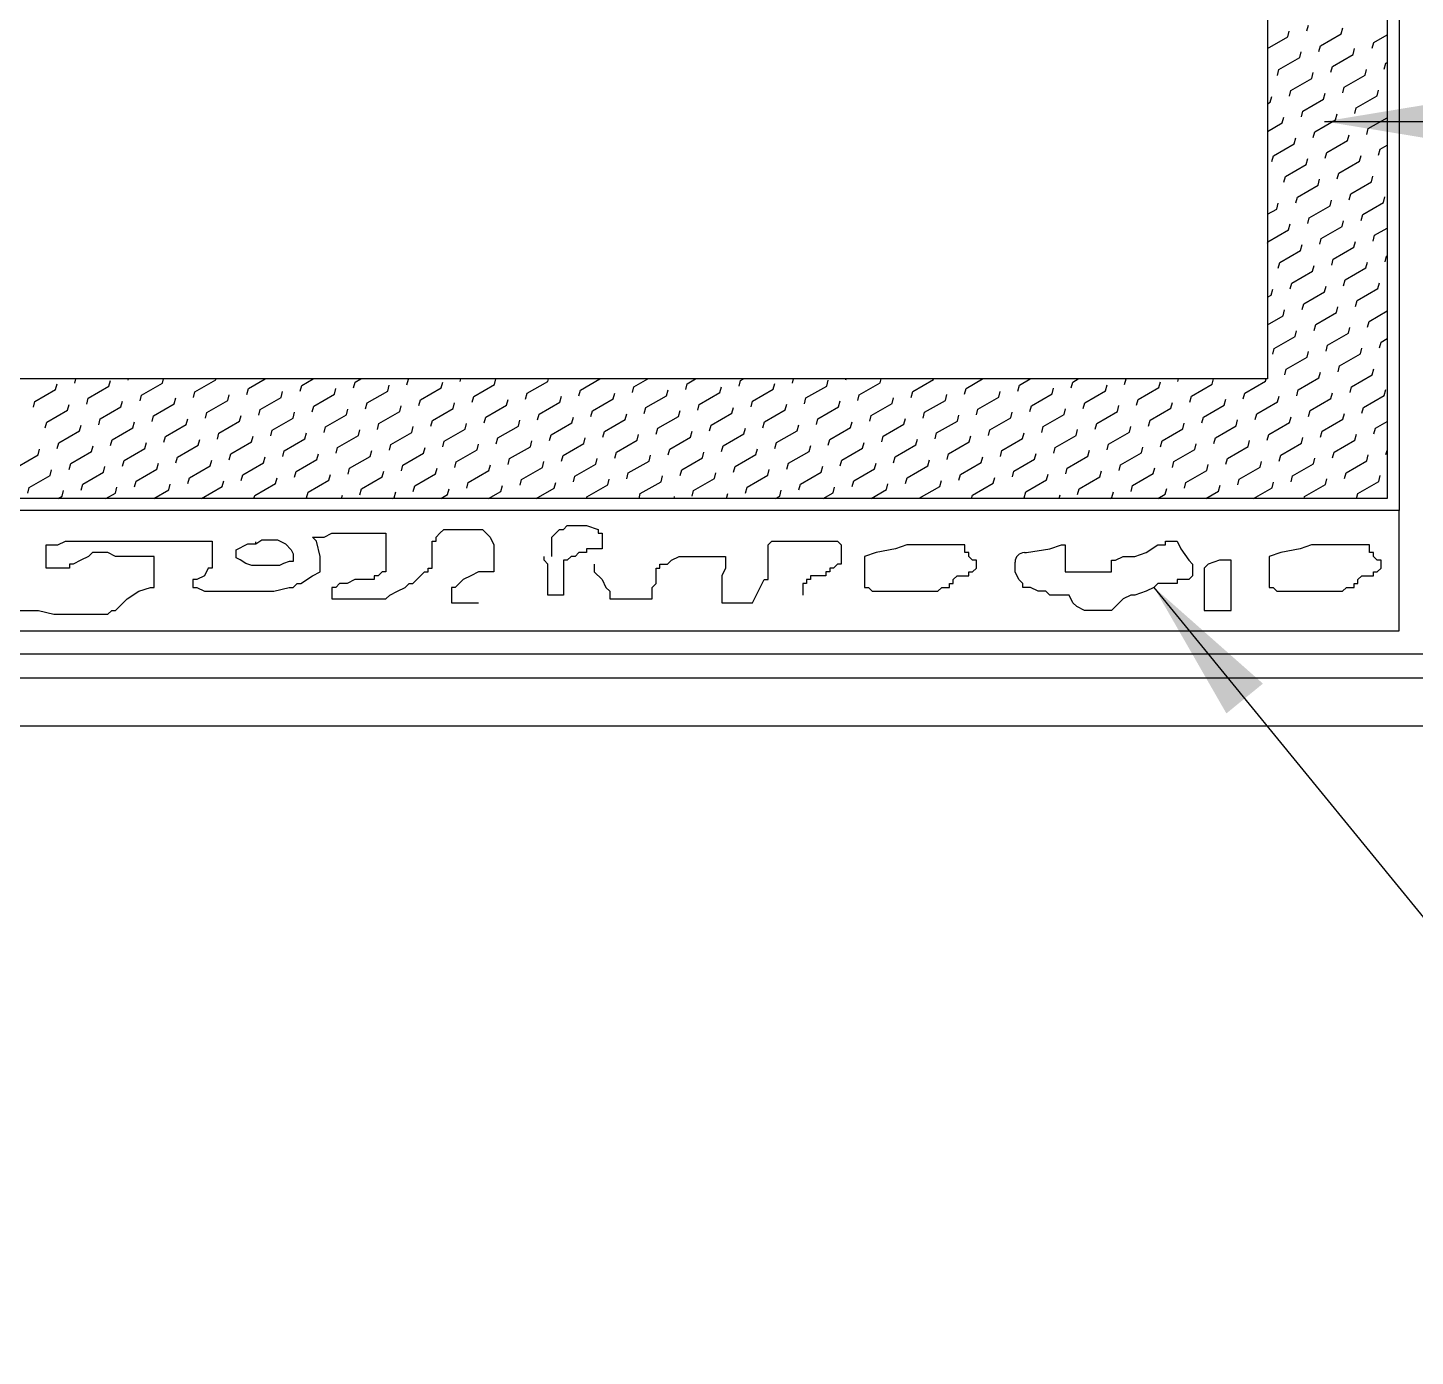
# Model space of a CAD drawing. Header units: millimetres. Extents: x -95178 to 274693, y -2232 to 263302.
# Drawn here: x 124660 to 127561, y 227709 to 230487 of the extents above; entities that cross this region are included whole.
import ezdxf

# ---------------------------------------------------------------- set-up
doc = ezdxf.new("R2010")
doc.units = ezdxf.units.MM
for name, color, linetype in [('BKG-S030D_Griddim', 7, 'Continuous'), ('M_INSULATION', 252, 'Continuous'), ('M_Supply_Duct', 4, 'Continuous'), ('M_Support', 14, 'Continuous'), ('M_Support_Wooden', 11, 'Continuous'), ('M_Txt', 7, 'Continuous')]:
    doc.layers.add(name, color=color, linetype=linetype)
doc.styles.add('ROMANS', font='romans.shx', dxfattribs={"width": 0.8})
doc.dimstyles.new('DIM', dxfattribs={"dimscale": 50, "dimtxt": 2.5, "dimasz": 2.5, "dimexe": 1, "dimexo": 1, "dimgap": 0.8, "dimtad": 1, "dimdec": 0, "dimzin": 13, "dimdsep": 46, "dimtxsty": 'ROMANS', "dimblk": 'OBLIQUE', "dimcen": 1, "dimdle": 1, "dimclrd": 20, "dimclre": 20, "dimclrt": 7, "dimadec": 0, "dimazin": 0, "dimtfac": 0.4, "dimtdec": 0, "dimtix": 1, "dimtofl": 0, "dimtmove": 2, "dimatfit": 3, "dimfxl": 1, "dimtolj": 1, "dimtzin": 13, "dimlwd": -1, "dimlwe": -1, "dimarcsym": 0})

# ---------------------------------------------------------------- blocks, each defined once
blk = doc.blocks.new('_Oblique')
at = {"layer": 'BKG-S030D_Griddim', "color": 0, "lineweight": -2}
blk.add_line((-0.5, -0.5), (0.5, 0.5), dxfattribs=at)
blk = doc.blocks.new('*X16')
at = {"color": 0}
for p, q in [((27147.2, 42370.8), (27148.8, 42376.8)), ((27106, 42352.1), (27127.2, 42364.3)), ((27127.2, 42364.3), (27128.8, 42370.4)), ((27161.3, 42355.2), (27183, 42367.7)), ((27183, 42367.7), (27184.6, 42373.7)), ((27217.1, 42358.5), (27231, 42366.5)), ((27139.7, 42342.7), (27141.3, 42348.7)), ((27159.7, 42349.1), (27161.3, 42355.2)), ((27195.5, 42346), (27197.1, 42352.1)), ((27215.5, 42352.5), (27217.1, 42358.5)), ((27118, 42330.2), (27139.7, 42342.7)), ((27172.2, 42327.5), (27173.8, 42333.5)), ((27173.8, 42333.5), (27195.5, 42346)), ((27228, 42330.8), (27229.6, 42336.9)), ((27229.6, 42336.9), (27231, 42337.7)), ((27116.4, 42324.1), (27118, 42330.2)), ((27130.5, 42308.5), (27152.2, 42321)), ((27152.2, 42321), (27153.8, 42327.1)), ((27186.3, 42311.9), (27208, 42324.4)), ((27208, 42324.4), (27209.6, 42330.4)), ((27128.9, 42302.5), (27130.5, 42308.5)), ((27164.7, 42299.4), (27166.3, 42305.4)), ((27184.7, 42305.8), (27186.3, 42311.9)), ((27220.5, 42302.7), (27222.1, 42308.8)), ((27106, 42294.4), (27108.9, 42296)), ((27108.9, 42296), (27110.5, 42302.1)), ((27143, 42286.9), (27164.7, 42299.4)), ((27197.2, 42284.2), (27198.8, 42290.2)), ((27198.8, 42290.2), (27220.5, 42302.7)), ((27106, 42265.5), (27121.4, 42274.4)), ((27121.4, 42274.4), (27123, 42280.4)), ((27141.4, 42280.8), (27143, 42286.9)), ((27155.5, 42265.2), (27177.2, 42277.7)), ((27177.2, 42277.7), (27178.8, 42283.8)), ((27211.3, 42268.6), (27231, 42279.9)), ((27153.9, 42259.2), (27155.5, 42265.2)), ((27189.7, 42256.1), (27191.3, 42262.1)), ((27209.7, 42262.5), (27211.3, 42268.6)), ((27112.2, 42240.2), (27133.9, 42252.7)), ((27133.9, 42252.7), (27135.5, 42258.8)), ((27168, 42243.6), (27189.7, 42256.1)), ((27222.2, 42240.9), (27223.8, 42246.9)), ((27223.8, 42246.9), (27231, 42251.1)), ((27110.6, 42234.2), (27112.2, 42240.2)), ((27124.7, 42218.6), (27146.4, 42231.1)), ((27146.4, 42231.1), (27148, 42237.1)), ((27166.4, 42237.5), (27168, 42243.6)), ((27180.5, 42221.9), (27202.2, 42234.4)), ((27202.2, 42234.4), (27203.8, 42240.5)), ((27123.1, 42212.5), (27124.7, 42218.6)), ((27178.9, 42215.9), (27180.5, 42221.9)), ((27214.7, 42212.8), (27216.3, 42218.8)), ((27137.2, 42196.9), (27158.9, 42209.4)), ((27158.9, 42209.4), (27160.5, 42215.5)), ((27193, 42200.3), (27214.7, 42212.8)), ((27115.6, 42184.4), (27117.2, 42190.5)), ((27135.6, 42190.9), (27137.2, 42196.9)), ((27149.7, 42175.3), (27171.4, 42187.8)), ((27171.4, 42187.8), (27173, 42193.8)), ((27191.4, 42194.2), (27193, 42200.3)), ((27205.5, 42178.6), (27227.2, 42191.1)), ((27227.2, 42191.1), (27228.8, 42197.2)), ((27106, 42178.9), (27115.6, 42184.4)), ((27148.1, 42169.2), (27149.7, 42175.3)), ((27203.9, 42172.6), (27205.5, 42178.6)), ((27106.4, 42150.3), (27128.1, 42162.8)), ((27128.1, 42162.8), (27129.7, 42168.8)), ((27162.2, 42153.6), (27183.9, 42166.1)), ((27183.9, 42166.1), (27185.5, 42172.2)), ((27218, 42157), (27231, 42164.5)), ((27106, 42148.6), (27106.4, 42150.3)), ((27140.6, 42141.1), (27142.2, 42147.2)), ((27160.6, 42147.6), (27162.2, 42153.6)), ((27174.7, 42132), (27196.4, 42144.5)), ((27196.4, 42144.5), (27198, 42150.5)), ((27216.4, 42150.9), (27218, 42157)), ((27118.9, 42128.6), (27140.6, 42141.1)), ((27173.1, 42125.9), (27174.7, 42132)), ((27228.9, 42129.3), (27230.5, 42135.3)), ((27230.5, 42135.3), (27231, 42135.6)), ((27117.3, 42122.6), (27118.9, 42128.6)), ((27131.4, 42107), (27153.1, 42119.5)), ((27153.1, 42119.5), (27154.7, 42125.5)), ((27187.2, 42110.3), (27208.9, 42122.8)), ((27208.9, 42122.8), (27210.5, 42128.9)), ((27109.8, 42094.5), (27111.4, 42100.5)), ((27129.8, 42100.9), (27131.4, 42107)), ((27165.6, 42097.8), (27167.2, 42103.9)), ((27185.6, 42104.3), (27187.2, 42110.3)), ((27199.7, 42088.7), (27221.4, 42101.2)), ((27221.4, 42101.2), (27223, 42107.2)), ((27106, 42092.3), (27109.8, 42094.5)), ((27143.9, 42085.3), (27165.6, 42097.8)), ((27198.1, 42082.6), (27199.7, 42088.7)), ((27106, 42063.4), (27122.3, 42072.8)), ((27122.3, 42072.8), (27123.9, 42078.9)), ((27142.3, 42079.3), (27143.9, 42085.3)), ((27156.4, 42063.7), (27178.1, 42076.2)), ((27178.1, 42076.2), (27179.7, 42082.2)), ((27212.2, 42067), (27231, 42077.9)), ((27134.8, 42051.2), (27136.4, 42057.2)), ((27154.8, 42057.6), (27156.4, 42063.7)), ((27190.6, 42054.5), (27192.2, 42060.6)), ((27210.6, 42061), (27212.2, 42067)), ((27113.1, 42038.7), (27134.8, 42051.2)), ((27168.9, 42042), (27190.6, 42054.5)), ((27223.1, 42039.3), (27224.7, 42045.4)), ((27224.7, 42045.4), (27231, 42049)), ((27111.5, 42032.6), (27113.1, 42038.7)), ((27125.6, 42017), (27147.3, 42029.5)), ((27147.3, 42029.5), (27148.9, 42035.6)), ((27167.3, 42036), (27168.9, 42042)), ((27181.4, 42020.4), (27203.1, 42032.9)), ((27203.1, 42032.9), (27204.7, 42038.9)), ((27124, 42011), (27125.6, 42017)), ((27159.8, 42007.9), (27161.4, 42013.9)), ((27179.8, 42014.3), (27181.4, 42020.4)), ((27215.6, 42011.2), (27217.2, 42017.3)), ((25838.9, 41995.8), (25840.5, 42001.8)), ((25858.9, 42002.3), (25860.1, 42006.9)), ((25873, 41986.6), (25894.7, 41999.1)), ((25894.7, 41999.1), (25896.3, 42005.2)), ((25914.7, 42005.6), (25915, 42006.9)), ((25928.8, 41990), (25950.5, 42002.5)), ((25950.5, 42002.5), (25951.6, 42006.9)), ((25984.6, 41993.3), (26006.3, 42005.8)), ((26006.3, 42005.8), (26006.5, 42006.9)), ((26040.4, 41996.7), (26058, 42006.9)), ((26094.6, 41994), (26096.2, 42000)), ((26096.2, 42000), (26108, 42006.9)), ((26150.4, 41997.4), (26152, 42003.4)), ((26152, 42003.4), (26158, 42006.9)), ((26186.2, 41994.2), (26187.8, 42000.3)), ((26206.2, 42000.7), (26207.8, 42006.7)), ((26207.8, 42006.7), (26208, 42006.9)), ((26242, 41997.6), (26243.6, 42003.6)), ((26262, 42004.1), (26262.7, 42006.9)), ((26276.1, 41988.4), (26297.8, 42000.9)), ((26297.8, 42000.9), (26299.3, 42006.9)), ((26331.9, 41991.8), (26353.6, 42004.3)), ((26353.6, 42004.3), (26354.3, 42006.9)), ((26387.7, 41995.1), (26408, 42006.9)), ((26443.5, 41998.5), (26458, 42006.9)), ((26497.7, 41995.8), (26499.3, 42001.8)), ((26499.3, 42001.8), (26508, 42006.9)), ((26533.5, 41992.7), (26535.1, 41998.7)), ((26553.5, 41999.1), (26555.1, 42005.2)), ((26555.1, 42005.2), (26558, 42006.9)), ((26589.3, 41996), (26590.9, 42002.1)), ((26609.3, 42002.5), (26610.5, 42006.9)), ((26623.4, 41986.9), (26645.1, 41999.4)), ((26645.1, 41999.4), (26646.7, 42005.4)), ((26665.1, 42005.8), (26665.4, 42006.9)), ((26679.2, 41990.2), (26700.9, 42002.7)), ((26700.9, 42002.7), (26702, 42006.9)), ((26735, 41993.6), (26756.7, 42006.1)), ((26756.7, 42006.1), (26756.9, 42006.9)), ((26790.8, 41996.9), (26808, 42006.9)), ((26845, 41994.2), (26846.6, 42000.3)), ((26846.6, 42000.3), (26858, 42006.9)), ((26900.8, 41997.6), (26902.4, 42003.6)), ((26902.4, 42003.6), (26908, 42006.9)), ((26936.6, 41994.5), (26938.2, 42000.5)), ((26956.6, 42000.9), (26958.2, 42006.9)), ((26992.4, 41997.8), (26994, 42003.9)), ((27012.4, 42004.3), (27013.1, 42006.9)), ((27026.5, 41988.7), (27048.2, 42001.2)), ((27048.2, 42001.2), (27049.7, 42006.9)), ((27082.3, 41992), (27104, 42004.5)), ((27104, 42004.5), (27104.6, 42006.9)), ((27138.1, 41995.4), (27159.8, 42007.9)), ((27192.3, 41992.7), (27193.9, 41998.7)), ((27193.9, 41998.7), (27215.6, 42011.2)), ((25817.2, 41983.3), (25838.9, 41995.8)), ((25871.4, 41980.6), (25873, 41986.6)), ((25927.2, 41984), (25928.8, 41990)), ((25963, 41980.8), (25964.6, 41986.9)), ((25983, 41987.3), (25984.6, 41993.3)), ((25997.1, 41971.7), (26018.8, 41984.2)), ((26018.8, 41984.2), (26020.4, 41990.2)), ((26038.8, 41990.7), (26040.4, 41996.7)), ((26052.9, 41975), (26074.6, 41987.5)), ((26074.6, 41987.5), (26076.2, 41993.6)), ((26108.7, 41978.4), (26130.4, 41990.9)), ((26130.4, 41990.9), (26132, 41996.9)), ((26164.5, 41981.7), (26186.2, 41994.2)), ((26218.7, 41979.1), (26220.3, 41985.1)), ((26220.3, 41985.1), (26242, 41997.6)), ((26274.5, 41982.4), (26276.1, 41988.4)), ((26310.3, 41979.3), (26311.9, 41985.3)), ((26330.3, 41985.8), (26331.9, 41991.8)), ((26366.1, 41982.6), (26367.7, 41988.7)), ((26386.1, 41989.1), (26387.7, 41995.1)), ((26400.2, 41973.5), (26421.9, 41986)), ((26421.9, 41986), (26423.5, 41992)), ((26441.9, 41992.5), (26443.5, 41998.5)), ((26456, 41976.8), (26477.7, 41989.3)), ((26477.7, 41989.3), (26479.3, 41995.4)), ((26511.8, 41980.2), (26533.5, 41992.7)), ((26567.6, 41983.5), (26589.3, 41996)), ((26621.8, 41980.8), (26623.4, 41986.9)), ((26677.6, 41984.2), (26679.2, 41990.2)), ((26713.4, 41981.1), (26715, 41987.1)), ((26733.4, 41987.5), (26735, 41993.6)), ((26747.5, 41971.9), (26769.2, 41984.4)), ((26769.2, 41984.4), (26770.8, 41990.5)), ((26789.2, 41990.9), (26790.8, 41996.9)), ((26803.3, 41975.3), (26825, 41987.8)), ((26825, 41987.8), (26826.6, 41993.8)), ((26859.1, 41978.6), (26880.8, 41991.1)), ((26880.8, 41991.1), (26882.4, 41997.2)), ((26914.9, 41982), (26936.6, 41994.5)), ((26969.1, 41979.3), (26970.7, 41985.3)), ((26970.7, 41985.3), (26992.4, 41997.8)), ((27024.9, 41982.6), (27026.5, 41988.7)), ((27060.7, 41979.5), (27062.3, 41985.6)), ((27080.7, 41986), (27082.3, 41992)), ((27116.5, 41982.9), (27118.1, 41988.9)), ((27136.5, 41989.3), (27138.1, 41995.4)), ((27150.6, 41973.7), (27172.3, 41986.2)), ((27172.3, 41986.2), (27173.9, 41992.3)), ((27206.4, 41977.1), (27228.1, 41989.6)), ((27228.1, 41989.6), (27229.7, 41995.6)), ((25815.6, 41977.3), (25817.2, 41983.3)), ((25829.7, 41961.6), (25851.4, 41974.1)), ((25851.4, 41974.1), (25853, 41980.2)), ((25885.5, 41965), (25907.2, 41977.5)), ((25907.2, 41977.5), (25908.8, 41983.5)), ((25941.3, 41968.3), (25963, 41980.8)), ((25995.5, 41965.7), (25997.1, 41971.7)), ((26051.3, 41969), (26052.9, 41975)), ((26087.1, 41965.9), (26088.7, 41971.9)), ((26107.1, 41972.4), (26108.7, 41978.4)), ((26142.9, 41969.2), (26144.5, 41975.3)), ((26162.9, 41975.7), (26164.5, 41981.7)), ((26177, 41960.1), (26198.7, 41972.6)), ((26198.7, 41972.6), (26200.3, 41978.6)), ((26232.8, 41963.4), (26254.5, 41975.9)), ((26254.5, 41975.9), (26256.1, 41982)), ((26288.6, 41966.8), (26310.3, 41979.3)), ((26342.8, 41964.1), (26344.4, 41970.1)), ((26344.4, 41970.1), (26366.1, 41982.6)), ((26398.6, 41967.5), (26400.2, 41973.5)), ((26434.4, 41964.3), (26436, 41970.4)), ((26454.4, 41970.8), (26456, 41976.8)), ((26490.2, 41967.7), (26491.8, 41973.7)), ((26510.2, 41974.1), (26511.8, 41980.2)), ((26524.3, 41958.5), (26546, 41971)), ((26546, 41971), (26547.6, 41977.1)), ((26566, 41977.5), (26567.6, 41983.5)), ((26580.1, 41961.9), (26601.8, 41974.4)), ((26601.8, 41974.4), (26603.4, 41980.4)), ((26635.9, 41965.2), (26657.6, 41977.7)), ((26657.6, 41977.7), (26659.2, 41983.8)), ((26691.7, 41968.6), (26713.4, 41981.1)), ((26745.9, 41965.9), (26747.5, 41971.9)), ((26801.7, 41969.2), (26803.3, 41975.3)), ((26837.5, 41966.1), (26839.1, 41972.2)), ((26857.5, 41972.6), (26859.1, 41978.6)), ((26893.3, 41969.5), (26894.9, 41975.5)), ((26913.3, 41975.9), (26914.9, 41982)), ((26927.4, 41960.3), (26949.1, 41972.8)), ((26949.1, 41972.8), (26950.7, 41978.9)), ((26983.2, 41963.7), (27004.9, 41976.2)), ((27004.9, 41976.2), (27006.5, 41982.2)), ((27039, 41967), (27060.7, 41979.5)), ((27093.2, 41964.3), (27094.8, 41970.4)), ((27094.8, 41970.4), (27116.5, 41982.9)), ((27149, 41967.7), (27150.6, 41973.7)), ((27184.8, 41964.6), (27186.4, 41970.6)), ((27204.8, 41971), (27206.4, 41977.1)), ((25828.1, 41955.6), (25829.7, 41961.6)), ((25863.9, 41952.5), (25865.5, 41958.5)), ((25883.9, 41959), (25885.5, 41965)), ((25898, 41943.3), (25919.7, 41955.8)), ((25919.7, 41955.8), (25921.3, 41961.9)), ((25939.7, 41962.3), (25941.3, 41968.3)), ((25953.8, 41946.7), (25975.5, 41959.2)), ((25975.5, 41959.2), (25977.1, 41965.2)), ((26009.6, 41950), (26031.3, 41962.5)), ((26031.3, 41962.5), (26032.9, 41968.6)), ((26065.4, 41953.4), (26087.1, 41965.9)), ((26119.6, 41950.7), (26121.2, 41956.7)), ((26121.2, 41956.7), (26142.9, 41969.2)), ((26175.4, 41954.1), (26177, 41960.1)), ((26211.2, 41950.9), (26212.8, 41957)), ((26231.2, 41957.4), (26232.8, 41963.4)), ((26267, 41954.3), (26268.6, 41960.3)), ((26287, 41960.8), (26288.6, 41966.8)), ((26301.1, 41945.1), (26322.8, 41957.6)), ((26322.8, 41957.6), (26324.4, 41963.7)), ((26356.9, 41948.5), (26378.6, 41961)), ((26378.6, 41961), (26380.2, 41967)), ((26412.7, 41951.8), (26434.4, 41964.3)), ((26466.9, 41949.1), (26468.5, 41955.2)), ((26468.5, 41955.2), (26490.2, 41967.7)), ((26522.7, 41952.5), (26524.3, 41958.5)), ((26558.5, 41949.4), (26560.1, 41955.4)), ((26578.5, 41955.8), (26580.1, 41961.9)), ((26614.3, 41952.7), (26615.9, 41958.8)), ((26634.3, 41959.2), (26635.9, 41965.2)), ((26648.4, 41943.6), (26670.1, 41956.1)), ((26670.1, 41956.1), (26671.7, 41962.1)), ((26690.1, 41962.5), (26691.7, 41968.6)), ((26704.2, 41946.9), (26725.9, 41959.4)), ((26725.9, 41959.4), (26727.5, 41965.5)), ((26760, 41950.3), (26781.7, 41962.8)), ((26781.7, 41962.8), (26783.3, 41968.8)), ((26815.8, 41953.6), (26837.5, 41966.1)), ((26870, 41950.9), (26871.6, 41957)), ((26871.6, 41957), (26893.3, 41969.5)), ((26925.8, 41954.3), (26927.4, 41960.3)), ((26961.6, 41951.2), (26963.2, 41957.2)), ((26981.6, 41957.6), (26983.2, 41963.7)), ((27017.4, 41954.5), (27019, 41960.6)), ((27037.4, 41961), (27039, 41967)), ((27051.5, 41945.4), (27073.2, 41957.9)), ((27073.2, 41957.9), (27074.8, 41963.9)), ((27107.3, 41948.7), (27129, 41961.2)), ((27129, 41961.2), (27130.6, 41967.3)), ((27163.1, 41952.1), (27184.8, 41964.6)), ((27217.3, 41949.4), (27218.9, 41955.4)), ((27218.9, 41955.4), (27231, 41962.4)), ((25842.2, 41940), (25863.9, 41952.5)), ((25896.4, 41937.3), (25898, 41943.3)), ((25952.2, 41940.7), (25953.8, 41946.7)), ((25988, 41937.5), (25989.6, 41943.6)), ((26008, 41944), (26009.6, 41950)), ((26022.1, 41928.4), (26043.8, 41940.9)), ((26043.8, 41940.9), (26045.4, 41946.9)), ((26063.8, 41947.4), (26065.4, 41953.4)), ((26077.9, 41931.7), (26099.6, 41944.2)), ((26099.6, 41944.2), (26101.2, 41950.3)), ((26133.7, 41935.1), (26155.4, 41947.6)), ((26155.4, 41947.6), (26157, 41953.6)), ((26189.5, 41938.4), (26211.2, 41950.9)), ((26243.7, 41935.8), (26245.3, 41941.8)), ((26245.3, 41941.8), (26267, 41954.3)), ((26299.5, 41939.1), (26301.1, 41945.1)), ((26335.3, 41936), (26336.9, 41942)), ((26355.3, 41942.5), (26356.9, 41948.5)), ((26391.1, 41939.3), (26392.7, 41945.4)), ((26411.1, 41945.8), (26412.7, 41951.8)), ((26425.2, 41930.2), (26446.9, 41942.7)), ((26446.9, 41942.7), (26448.5, 41948.7)), ((26481, 41933.5), (26502.7, 41946)), ((26502.7, 41946), (26504.3, 41952.1)), ((26536.8, 41936.9), (26558.5, 41949.4)), ((26592.6, 41940.2), (26614.3, 41952.7)), ((26646.8, 41937.5), (26648.4, 41943.6)), ((26702.6, 41940.9), (26704.2, 41946.9)), ((26738.4, 41937.8), (26740, 41943.8)), ((26758.4, 41944.2), (26760, 41950.3)), ((26772.5, 41928.6), (26794.2, 41941.1)), ((26794.2, 41941.1), (26795.8, 41947.2)), ((26814.2, 41947.6), (26815.8, 41953.6)), ((26828.3, 41932), (26850, 41944.5)), ((26850, 41944.5), (26851.6, 41950.5)), ((26884.1, 41935.3), (26905.8, 41947.8)), ((26905.8, 41947.8), (26907.4, 41953.9)), ((26939.9, 41938.7), (26961.6, 41951.2)), ((26994.1, 41936), (26995.7, 41942)), ((26995.7, 41942), (27017.4, 41954.5)), ((27049.9, 41939.3), (27051.5, 41945.4)), ((27085.7, 41936.2), (27087.3, 41942.3)), ((27105.7, 41942.7), (27107.3, 41948.7)), ((27141.5, 41939.6), (27143.1, 41945.6)), ((27161.5, 41946), (27163.1, 41952.1)), ((27175.6, 41930.4), (27197.3, 41942.9)), ((27197.3, 41942.9), (27198.9, 41949)), ((25798.9, 41915), (25820.6, 41927.5)), ((25820.6, 41927.5), (25822.2, 41933.5)), ((25840.6, 41934), (25842.2, 41940)), ((25854.7, 41918.3), (25876.4, 41930.8)), ((25876.4, 41930.8), (25878, 41936.9)), ((25910.5, 41921.7), (25932.2, 41934.2)), ((25932.2, 41934.2), (25933.8, 41940.2)), ((25966.3, 41925), (25988, 41937.5)), ((26020.5, 41922.4), (26022.1, 41928.4)), ((26076.3, 41925.7), (26077.9, 41931.7)), ((26112.1, 41922.6), (26113.7, 41928.6)), ((26132.1, 41929.1), (26133.7, 41935.1)), ((26167.9, 41925.9), (26169.5, 41932)), ((26187.9, 41932.4), (26189.5, 41938.4)), ((26202, 41916.8), (26223.7, 41929.3)), ((26223.7, 41929.3), (26225.3, 41935.3)), ((26257.8, 41920.1), (26279.5, 41932.6)), ((26279.5, 41932.6), (26281.1, 41938.7)), ((26313.6, 41923.5), (26335.3, 41936)), ((26367.8, 41920.8), (26369.4, 41926.8)), ((26369.4, 41926.8), (26391.1, 41939.3)), ((26423.6, 41924.1), (26425.2, 41930.2)), ((26459.4, 41921), (26461, 41927.1)), ((26479.4, 41927.5), (26481, 41933.5)), ((26515.2, 41924.4), (26516.8, 41930.4)), ((26535.2, 41930.8), (26536.8, 41936.9)), ((26549.3, 41915.2), (26571, 41927.7)), ((26571, 41927.7), (26572.6, 41933.8)), ((26591, 41934.2), (26592.6, 41940.2)), ((26605.1, 41918.6), (26626.8, 41931.1)), ((26626.8, 41931.1), (26628.4, 41937.1)), ((26660.9, 41921.9), (26682.6, 41934.4)), ((26682.6, 41934.4), (26684.2, 41940.5)), ((26716.7, 41925.3), (26738.4, 41937.8)), ((26770.9, 41922.6), (26772.5, 41928.6)), ((26826.7, 41925.9), (26828.3, 41932)), ((26862.5, 41922.8), (26864.1, 41928.9)), ((26882.5, 41929.3), (26884.1, 41935.3)), ((26896.6, 41913.7), (26918.3, 41926.2)), ((26918.3, 41926.2), (26919.9, 41932.2)), ((26938.3, 41932.6), (26939.9, 41938.7)), ((26952.4, 41917), (26974.1, 41929.5)), ((26974.1, 41929.5), (26975.7, 41935.6)), ((27008.2, 41920.4), (27029.9, 41932.9)), ((27029.9, 41932.9), (27031.5, 41938.9)), ((27064, 41923.7), (27085.7, 41936.2)), ((27118.2, 41921), (27119.8, 41927.1)), ((27119.8, 41927.1), (27141.5, 41939.6)), ((27174, 41924.4), (27175.6, 41930.4)), ((27209.8, 41921.3), (27211.4, 41927.3)), ((27229.8, 41927.7), (27231, 41932.1)), ((25833.1, 41905.8), (25834.7, 41911.9)), ((25853.1, 41912.3), (25854.7, 41918.3)), ((25888.9, 41909.2), (25890.5, 41915.2)), ((25908.9, 41915.7), (25910.5, 41921.7)), ((25923, 41900), (25944.7, 41912.5)), ((25944.7, 41912.5), (25946.3, 41918.6)), ((25964.7, 41919), (25966.3, 41925)), ((25978.8, 41903.4), (26000.5, 41915.9)), ((26000.5, 41915.9), (26002.1, 41921.9)), ((26034.6, 41906.7), (26056.3, 41919.2)), ((26056.3, 41919.2), (26057.9, 41925.3)), ((26090.4, 41910.1), (26112.1, 41922.6)), ((26144.6, 41907.4), (26146.2, 41913.4)), ((26146.2, 41913.4), (26167.9, 41925.9)), ((26200.4, 41910.8), (26202, 41916.8)), ((26236.2, 41907.6), (26237.8, 41913.7)), ((26256.2, 41914.1), (26257.8, 41920.1)), ((26292, 41911), (26293.6, 41917)), ((26312, 41917.5), (26313.6, 41923.5)), ((26326.1, 41901.8), (26347.8, 41914.3)), ((26347.8, 41914.3), (26349.4, 41920.4)), ((26381.9, 41905.2), (26403.6, 41917.7)), ((26403.6, 41917.7), (26405.2, 41923.7)), ((26437.7, 41908.5), (26459.4, 41921)), ((26491.9, 41905.8), (26493.5, 41911.9)), ((26493.5, 41911.9), (26515.2, 41924.4)), ((26547.7, 41909.2), (26549.3, 41915.2)), ((26583.5, 41906.1), (26585.1, 41912.1)), ((26603.5, 41912.5), (26605.1, 41918.6)), ((26639.3, 41909.4), (26640.9, 41915.5)), ((26659.3, 41915.9), (26660.9, 41921.9)), ((26673.4, 41900.3), (26695.1, 41912.8)), ((26695.1, 41912.8), (26696.7, 41918.8)), ((26715.1, 41919.2), (26716.7, 41925.3)), ((26729.2, 41903.6), (26750.9, 41916.1)), ((26750.9, 41916.1), (26752.5, 41922.2)), ((26785, 41907), (26806.7, 41919.5)), ((26806.7, 41919.5), (26808.3, 41925.5)), ((26840.8, 41910.3), (26862.5, 41922.8)), ((26895, 41907.6), (26896.6, 41913.7)), ((26950.8, 41911), (26952.4, 41917)), ((26986.6, 41907.9), (26988.2, 41913.9)), ((27006.6, 41914.3), (27008.2, 41920.4)), ((27042.4, 41911.2), (27044, 41917.3)), ((27062.4, 41917.7), (27064, 41923.7)), ((27076.5, 41902.1), (27098.2, 41914.6)), ((27098.2, 41914.6), (27099.8, 41920.6)), ((27132.3, 41905.4), (27154, 41917.9)), ((27154, 41917.9), (27155.6, 41924)), ((27188.1, 41908.8), (27209.8, 41921.3)), ((25811.4, 41893.3), (25833.1, 41905.8)), ((25867.2, 41896.7), (25888.9, 41909.2)), ((25921.4, 41894), (25923, 41900)), ((25977.2, 41897.4), (25978.8, 41903.4)), ((26013, 41894.2), (26014.6, 41900.3)), ((26033, 41900.7), (26034.6, 41906.7)), ((26047.1, 41885.1), (26068.8, 41897.6)), ((26068.8, 41897.6), (26070.4, 41903.6)), ((26088.8, 41904.1), (26090.4, 41910.1)), ((26102.9, 41888.4), (26124.6, 41900.9)), ((26124.6, 41900.9), (26126.2, 41907)), ((26158.7, 41891.8), (26180.4, 41904.3)), ((26180.4, 41904.3), (26182, 41910.3)), ((26214.5, 41895.1), (26236.2, 41907.6)), ((26268.7, 41892.5), (26270.3, 41898.5)), ((26270.3, 41898.5), (26292, 41911)), ((26324.5, 41895.8), (26326.1, 41901.8)), ((26360.3, 41892.7), (26361.9, 41898.7)), ((26380.3, 41899.1), (26381.9, 41905.2)), ((26416.1, 41896), (26417.7, 41902.1)), ((26436.1, 41902.5), (26437.7, 41908.5)), ((26450.2, 41886.9), (26471.9, 41899.4)), ((26471.9, 41899.4), (26473.5, 41905.4)), ((26506, 41890.2), (26527.7, 41902.7)), ((26527.7, 41902.7), (26529.3, 41908.8)), ((26561.8, 41893.6), (26583.5, 41906.1)), ((26617.6, 41896.9), (26639.3, 41909.4)), ((26671.8, 41894.2), (26673.4, 41900.3)), ((26707.6, 41891.1), (26709.2, 41897.2)), ((26727.6, 41897.6), (26729.2, 41903.6)), ((26763.4, 41894.5), (26765, 41900.5)), ((26783.4, 41900.9), (26785, 41907)), ((26797.5, 41885.3), (26819.2, 41897.8)), ((26819.2, 41897.8), (26820.8, 41903.9)), ((26839.2, 41904.3), (26840.8, 41910.3)), ((26853.3, 41888.7), (26875, 41901.2)), ((26875, 41901.2), (26876.6, 41907.2)), ((26909.1, 41892), (26930.8, 41904.5)), ((26930.8, 41904.5), (26932.4, 41910.6)), ((26964.9, 41895.4), (26986.6, 41907.9)), ((27019.1, 41892.7), (27020.7, 41898.7)), ((27020.7, 41898.7), (27042.4, 41911.2)), ((27074.9, 41896), (27076.5, 41902.1)), ((27110.7, 41892.9), (27112.3, 41899)), ((27130.7, 41899.4), (27132.3, 41905.4)), ((27166.5, 41896.3), (27168.1, 41902.3)), ((27186.5, 41902.7), (27188.1, 41908.8)), ((27200.6, 41887.1), (27222.3, 41899.6)), ((27222.3, 41899.6), (27223.9, 41905.7)), ((25809.8, 41887.3), (25811.4, 41893.3)), ((25841.5, 41881.9), (25845.6, 41884.2)), ((25845.6, 41884.2), (25847.2, 41890.2)), ((25865.6, 41890.7), (25867.2, 41896.7)), ((25891.5, 41881.9), (25901.4, 41887.5)), ((25901.4, 41887.5), (25903, 41893.6)), ((25941.5, 41881.9), (25957.2, 41890.9)), ((25957.2, 41890.9), (25958.8, 41896.9)), ((25991.5, 41881.9), (26013, 41894.2)), ((26046.2, 41881.9), (26047.1, 41885.1)), ((26101.3, 41882.4), (26102.9, 41888.4)), ((26137.7, 41881.9), (26138.7, 41885.3)), ((26157.1, 41885.8), (26158.7, 41891.8)), ((26191.5, 41881.9), (26192.9, 41882.6)), ((26192.9, 41882.6), (26194.5, 41888.7)), ((26212.9, 41889.1), (26214.5, 41895.1)), ((26241.5, 41881.9), (26248.7, 41886)), ((26248.7, 41886), (26250.3, 41892)), ((26291.5, 41881.9), (26304.5, 41889.3)), ((26304.5, 41889.3), (26306.1, 41895.4)), ((26341.5, 41881.9), (26360.3, 41892.7)), ((26394, 41881.9), (26394.4, 41883.5)), ((26394.4, 41883.5), (26416.1, 41896)), ((26448.9, 41881.9), (26450.2, 41886.9)), ((26485.5, 41881.9), (26486, 41883.8)), ((26504.4, 41884.2), (26506, 41890.2)), ((26540.4, 41881.9), (26541.8, 41887.1)), ((26560.2, 41887.5), (26561.8, 41893.6)), ((26591.5, 41881.9), (26596, 41884.4)), ((26596, 41884.4), (26597.6, 41890.5)), ((26616, 41890.9), (26617.6, 41896.9)), ((26641.5, 41881.9), (26651.8, 41887.8)), ((26651.8, 41887.8), (26653.4, 41893.8)), ((26691.5, 41881.9), (26707.6, 41891.1)), ((26741.7, 41882), (26763.4, 41894.5)), ((26796.6, 41881.9), (26797.5, 41885.3)), ((26851.7, 41882.6), (26853.3, 41888.7)), ((26888.1, 41881.9), (26889.1, 41885.6)), ((26907.5, 41886), (26909.1, 41892)), ((26941.5, 41881.9), (26943.3, 41882.9)), ((26943.3, 41882.9), (26944.9, 41888.9)), ((26963.3, 41889.3), (26964.9, 41895.4)), ((26991.5, 41881.9), (26999.1, 41886.2)), ((26999.1, 41886.2), (27000.7, 41892.3)), ((27041.5, 41881.9), (27054.9, 41889.6)), ((27054.9, 41889.6), (27056.5, 41895.6)), ((27091.5, 41881.9), (27110.7, 41892.9)), ((27144.3, 41881.9), (27144.8, 41883.8)), ((27144.8, 41883.8), (27166.5, 41896.3)), ((27199.2, 41881.9), (27200.6, 41887.1)), ((26082.8, 41881.9), (26082.9, 41882)), ((26741.7, 41881.9), (26741.7, 41882)), ((26833.2, 41881.9), (26833.3, 41882.2))]:
    blk.add_line(p, q, dxfattribs=at)
blk = doc.blocks.new('DUCT WORK SUPPORT-SINGLE')
at = {"layer": 'M_INSULATION'}
for points in [[(2732.1, 3500), (2732.1, 450), (-2817.9, 450), (-2817.9, 3500)], [(2707.1, 3475), (2707.1, 475), (-2792.9, 475), (-2792.9, 3475)]]:
    blk.add_lwpolyline(points, close=True, dxfattribs=at)
at = {"layer": 'M_Supply_Duct'}
blk.add_lwpolyline([(2457.1, 3225), (2457.1, 725), (-2542.9, 725), (-2542.9, 3225)], close=True, dxfattribs=at)
at = {"layer": 'M_Support', "color": 14, "ltscale": 0.25}
for p, q in [((-3250, 150), (3250, 150)), ((-3250, 100), (3250, 100)), ((-3250, 0), (3250, 0))]:
    blk.add_line(p, q, dxfattribs=at)
at = {"layer": 'M_Support_Wooden'}
for p, q in [((726.4, 402.2), (734.5, 410.2)), ((734.5, 410.2), (815.2, 410.2)), ((815.2, 410.2), (831.4, 394.1)), ((968.6, 402.2), (976.7, 410.2)), ((976.7, 410.2), (984.7, 410.2)), ((984.7, 410.2), (992.8, 418.3)), ((992.8, 418.3), (1033.2, 418.3)), ((1033.2, 418.3), (1057.4, 410.2)), ((1057.4, 410.2), (1057.4, 402.2)), ((-96.9, 329.6), (-96.9, 378)), ((-96.9, 378), (-72.7, 378)), ((-72.7, 378), (-56.5, 386)), ((-56.5, 386), (250.2, 386)), ((250.2, 386), (250.2, 329.6)), ((316.8, 375.9), (325, 380)), ((325, 380), (341.5, 380)), ((341.5, 380), (353.9, 388.2)), ((341.5, 380), (341.5, 384.1)), ((353.9, 388.2), (386.9, 388.2)), ((386.9, 388.2), (395.1, 384.1)), ((395.1, 384.1), (403.4, 380)), ((403.4, 380), (415.7, 367.6)), ((460.1, 394.1), (484.3, 394.1)), ((468.1, 386), (460.1, 394.1)), ((476.2, 353.8), (468.1, 386)), ((484.3, 394.1), (500.4, 402.2)), ((500.4, 402.2), (613.4, 402.2)), ((613.4, 402.2), (613.4, 321.5)), ((710.3, 386), (718.4, 386)), ((710.3, 329.6), (710.3, 386)), ((718.4, 394.1), (726.4, 402.2)), ((718.4, 386), (718.4, 394.1)), ((831.4, 394.1), (839.5, 378)), ((839.5, 378), (839.5, 321.5)), ((960.5, 394.1), (968.6, 402.2)), ((960.5, 353.8), (960.5, 394.1)), ((1057.4, 402.2), (1065.5, 402.2)), ((1065.5, 402.2), (1065.5, 369.9)), ((1412.6, 378), (1420.6, 386)), ((1412.6, 305.4), (1412.6, 378)), ((1420.6, 386), (1557.8, 386)), ((1557.8, 386), (1565.9, 378)), ((1565.9, 378), (1565.9, 337.6)), ((1703.1, 378), (1678.9, 369.9)), ((1719.3, 378), (1703.1, 378)), ((1824.2, 378), (1719.3, 378)), ((1824.2, 361.8), (1824.2, 378)), ((2001.8, 369.9), (2026, 378)), ((2026, 378), (2034.1, 378)), ((2034.1, 378), (2034.1, 321.5)), ((2203.6, 361.8), (2227.8, 378)), ((2227.8, 378), (2244, 378)), ((2244, 386), (2268.2, 386)), ((2244, 378), (2244, 386)), ((2268.2, 386), (2276.2, 369.9)), ((2549.4, 378), (2525.2, 369.9)), ((2565.5, 378), (2549.4, 378)), ((2670.5, 378), (2565.5, 378)), ((2670.5, 361.8), (2670.5, 378)), ((-8.1, 353.8), (-24.2, 345.7)), ((0, 361.8), (-8.1, 353.8)), ((32.3, 361.8), (0, 361.8)), ((48.4, 353.8), (32.3, 361.8)), ((129.1, 353.8), (48.4, 353.8)), ((129.1, 289.2), (129.1, 353.8)), ((300.3, 367.6), (308.5, 371.7)), ((300.3, 351.1), (300.3, 367.6)), ((308.5, 347), (300.3, 351.1)), ((308.5, 371.7), (316.8, 375.9)), ((415.7, 367.6), (419.9, 359.4)), ((419.9, 359.4), (419.9, 342.9)), ((476.2, 321.5), (476.2, 353.8)), ((944.4, 345.7), (944.4, 353.8)), ((1000.9, 353.8), (992.8, 345.7)), ((1009, 353.8), (1000.9, 353.8)), ((1017, 361.8), (1009, 353.8)), ((1033.2, 361.8), (1017, 361.8)), ((1065.5, 369.9), (1033.2, 369.9)), ((1033.2, 369.9), (1033.2, 361.8)), ((1210.8, 345.7), (1226.9, 353.8)), ((1226.9, 353.8), (1323.8, 353.8)), ((1323.8, 353.8), (1323.8, 329.6)), ((1638.6, 361.8), (1614.3, 353.8)), ((1614.3, 353.8), (1614.3, 289.2)), ((1678.9, 369.9), (1638.6, 361.8)), ((1832.3, 361.8), (1824.2, 361.8)), ((1832.3, 353.8), (1832.3, 361.8)), ((1840.4, 345.7), (1832.3, 353.8)), ((1949.1, 361.8), (1953.4, 361.8)), ((1953.4, 361.8), (2001.8, 369.9)), ((2139, 345.7), (2155.2, 353.8)), ((2155.2, 353.8), (2179.4, 353.8)), ((2179.4, 353.8), (2203.6, 361.8)), ((2276.2, 369.9), (2292.4, 345.7)), ((2484.8, 361.8), (2460.6, 353.8)), ((2460.6, 353.8), (2460.6, 289.2)), ((2525.2, 369.9), (2484.8, 361.8)), ((2678.6, 361.8), (2670.5, 361.8)), ((2678.6, 353.8), (2678.6, 361.8)), ((2686.6, 345.7), (2678.6, 353.8)), ((-48.4, 329.6), (-96.9, 329.6)), ((-48.4, 337.6), (-48.4, 329.6)), ((-40.4, 337.6), (-48.4, 337.6)), ((-24.2, 345.7), (-40.4, 337.6)), ((242.1, 329.6), (234.1, 313.4)), ((250.2, 329.6), (242.1, 329.6)), ((320.9, 338.8), (308.5, 347)), ((333.3, 334.6), (320.9, 338.8)), ((391, 334.6), (333.3, 334.6)), ((399.2, 338.8), (391, 334.6)), ((411.6, 342.9), (399.2, 338.8)), ((419.9, 342.9), (411.6, 342.9)), ((460.1, 313.4), (476.2, 321.5)), ((605.4, 321.5), (597.3, 313.4)), ((613.4, 321.5), (605.4, 321.5)), ((678, 305.4), (694.2, 321.5)), ((694.2, 321.5), (702.2, 321.5)), ((702.2, 329.6), (710.3, 329.6)), ((702.2, 321.5), (702.2, 329.6)), ((807.2, 321.5), (791, 313.4)), ((839.5, 321.5), (807.2, 321.5)), ((952.5, 337.6), (944.4, 345.7)), ((952.5, 273.1), (952.5, 337.6)), ((984.7, 345.7), (984.7, 273.1)), ((992.8, 345.7), (984.7, 345.7)), ((1049.3, 337.6), (1049.3, 321.5)), ((1049.3, 321.5), (1065.5, 305.4)), ((1178.5, 329.6), (1186.5, 329.6)), ((1178.5, 297.3), (1178.5, 329.6)), ((1186.5, 329.6), (1186.5, 337.6)), ((1186.5, 337.6), (1202.7, 337.6)), ((1202.7, 337.6), (1210.8, 345.7)), ((1323.8, 329.6), (1315.7, 313.4)), ((1533.6, 321.5), (1533.6, 313.4)), ((1541.7, 321.5), (1533.6, 321.5)), ((1541.7, 329.6), (1541.7, 321.5)), ((1549.8, 329.6), (1541.7, 329.6)), ((1557.8, 337.6), (1549.8, 329.6)), ((1565.9, 337.6), (1557.8, 337.6)), ((1832.3, 321.5), (1840.4, 321.5)), ((1832.3, 313.4), (1832.3, 321.5)), ((1848.4, 345.7), (1840.4, 345.7)), ((1840.4, 321.5), (1848.4, 329.6)), ((1848.4, 329.6), (1848.4, 345.7)), ((1929.1, 321.5), (1929.1, 341.8)), ((1937.2, 305.4), (1929.1, 321.5)), ((2034.1, 321.5), (2130.9, 321.5)), ((2130.9, 345.7), (2139, 345.7)), ((2130.9, 321.5), (2130.9, 345.7)), ((2292.4, 345.7), (2300.5, 337.6)), ((2300.5, 337.6), (2300.5, 313.4)), ((2332.7, 337.6), (2324.7, 329.6)), ((2324.7, 329.6), (2324.7, 240.8)), ((2357, 345.7), (2332.7, 337.6)), ((2381.2, 345.7), (2357, 345.7)), ((2381.2, 240.8), (2381.2, 345.7)), ((2678.6, 313.4), (2678.6, 321.5)), ((2678.6, 321.5), (2686.6, 321.5)), ((2694.7, 345.7), (2686.6, 345.7)), ((2686.6, 321.5), (2694.7, 329.6)), ((2694.7, 329.6), (2694.7, 345.7)), ((209.9, 305.4), (209.9, 289.2)), ((217.9, 305.4), (209.9, 305.4)), ((234.1, 313.4), (217.9, 305.4)), ((419.7, 289.2), (427.8, 297.3)), ((427.8, 297.3), (435.9, 297.3)), ((435.9, 297.3), (460.1, 313.4)), ((516.6, 297.3), (508.5, 289.2)), ((532.7, 297.3), (516.6, 297.3)), ((548.9, 305.4), (532.7, 297.3)), ((589.2, 305.4), (548.9, 305.4)), ((589.2, 313.4), (589.2, 305.4)), ((597.3, 313.4), (589.2, 313.4)), ((653.8, 289.2), (661.9, 297.3)), ((661.9, 297.3), (669.9, 297.3)), ((669.9, 297.3), (678, 305.4)), ((774.9, 305.4), (758.7, 289.2)), ((791, 313.4), (774.9, 305.4)), ((1065.5, 305.4), (1073.5, 289.2)), ((1170.4, 289.2), (1178.5, 297.3)), ((1315.7, 313.4), (1315.7, 257)), ((1396.4, 289.2), (1404.5, 305.4)), ((1404.5, 305.4), (1412.6, 305.4)), ((1485.2, 297.3), (1485.2, 273.1)), ((1493.3, 297.3), (1485.2, 297.3)), ((1493.3, 305.4), (1493.3, 297.3)), ((1501.3, 305.4), (1493.3, 305.4)), ((1501.3, 313.4), (1501.3, 305.4)), ((1533.6, 313.4), (1501.3, 313.4)), ((1791.9, 297.3), (1800, 297.3)), ((1791.9, 289.2), (1791.9, 297.3)), ((1800, 305.4), (1808.1, 313.4)), ((1800, 297.3), (1800, 305.4)), ((1808.1, 313.4), (1832.3, 313.4)), ((1945.3, 297.3), (1937.2, 305.4)), ((1945.3, 289.2), (1945.3, 297.3)), ((2227.8, 297.3), (2219.7, 289.2)), ((2268.2, 297.3), (2227.8, 297.3)), ((2268.2, 305.4), (2268.2, 297.3)), ((2292.4, 305.4), (2268.2, 305.4)), ((2300.5, 313.4), (2292.4, 305.4)), ((2638.2, 289.2), (2638.2, 297.3)), ((2638.2, 297.3), (2646.3, 297.3)), ((2646.3, 305.4), (2654.3, 313.4)), ((2646.3, 297.3), (2646.3, 305.4)), ((2654.3, 313.4), (2678.6, 313.4)), ((56.5, 248.9), (72.6, 265)), ((72.6, 265), (96.8, 281.2)), ((96.8, 281.2), (121.1, 289.2)), ((121.1, 289.2), (129.1, 289.2)), ((209.9, 289.2), (217.9, 289.2)), ((217.9, 289.2), (234.1, 281.2)), ((234.1, 281.2), (379.4, 281.2)), ((379.4, 281.2), (411.6, 289.2)), ((411.6, 289.2), (419.7, 289.2)), ((500.4, 289.2), (500.4, 265)), ((508.5, 289.2), (500.4, 289.2)), ((500.4, 265), (613.4, 265)), ((613.4, 265), (621.5, 273.1)), ((621.5, 273.1), (637.7, 281.2)), ((637.7, 281.2), (653.8, 289.2)), ((750.7, 289.2), (750.7, 257)), ((758.7, 289.2), (750.7, 289.2)), ((984.7, 273.1), (952.5, 273.1)), ((1073.5, 289.2), (1081.6, 281.2)), ((1081.6, 281.2), (1081.6, 265)), ((1081.6, 265), (1170.4, 265)), ((1170.4, 265), (1170.4, 289.2)), ((1380.3, 257), (1396.4, 289.2)), ((1614.3, 289.2), (1622.4, 289.2)), ((1622.4, 289.2), (1630.5, 281.2)), ((1630.5, 281.2), (1767.7, 281.2)), ((1767.7, 281.2), (1775.8, 289.2)), ((1775.8, 289.2), (1791.9, 289.2)), ((1961.4, 289.2), (1945.3, 289.2)), ((1977.6, 281.2), (1961.4, 289.2)), ((1993.7, 281.2), (1977.6, 281.2)), ((2001.8, 273.1), (1993.7, 281.2)), ((2042.2, 273.1), (2001.8, 273.1)), ((2050.2, 257), (2042.2, 273.1)), ((2155.2, 265), (2139, 248.9)), ((2171.3, 273.1), (2155.2, 265)), ((2179.4, 273.1), (2171.3, 273.1)), ((2203.6, 281.2), (2179.4, 273.1)), ((2219.7, 289.2), (2203.6, 281.2)), ((2460.6, 289.2), (2468.7, 289.2)), ((2468.7, 289.2), (2476.8, 281.2)), ((2476.8, 281.2), (2614, 281.2)), ((2614, 281.2), (2622, 289.2)), ((2622, 289.2), (2638.2, 289.2)), ((-177.6, 240.8), (-113, 240.8)), ((-113, 240.8), (-80.7, 232.8)), ((-80.7, 232.8), (32.3, 232.8)), ((32.3, 232.8), (40.3, 240.8)), ((40.3, 240.8), (48.4, 240.8)), ((48.4, 240.8), (56.5, 248.9)), ((750.7, 257), (807.2, 257)), ((1315.7, 257), (1380.3, 257)), ((2058.3, 248.9), (2050.2, 257)), ((2074.4, 240.8), (2058.3, 248.9)), ((2130.9, 240.8), (2074.4, 240.8)), ((2139, 248.9), (2130.9, 240.8)), ((2324.7, 240.8), (2381.2, 240.8))]:
    blk.add_line(p, q, dxfattribs=at)
blk.add_lwpolyline([(-2817.9, 450), (-2817.9, 198.6), (2732.1, 198.6), (2732.1, 450)], close=True, dxfattribs=at)
blk.add_arc((1949.1, 341.8), 20, 90, 180, dxfattribs=at)
at = {"layer": 'M_INSULATION', "xscale": 2, "yscale": 2, "zscale": 2}
blk.add_blockref('*X16', (-51754.9, -83288.7), dxfattribs=at)
at = {"layer": 'M_Txt'}
for points in [[(2576.1, 1263.3), (4497.8, 1263.3)], [(2219.7, 289.2), (3531.2, -1318.4), (4497.8, -1318.4)]]:
    blk.add_leader(points, dimstyle='DIM', override={"dimscale": 100, "dimasz": 3, "dimtad": 0, "dimclrd": 14}, dxfattribs=at)

msp = doc.modelspace()

# ---------------------------------------------------------------- block references
msp.add_blockref('DUCT WORK SUPPORT-SINGLE', (124794.944, 229027.762))

doc.saveas('drawing.dxf')
